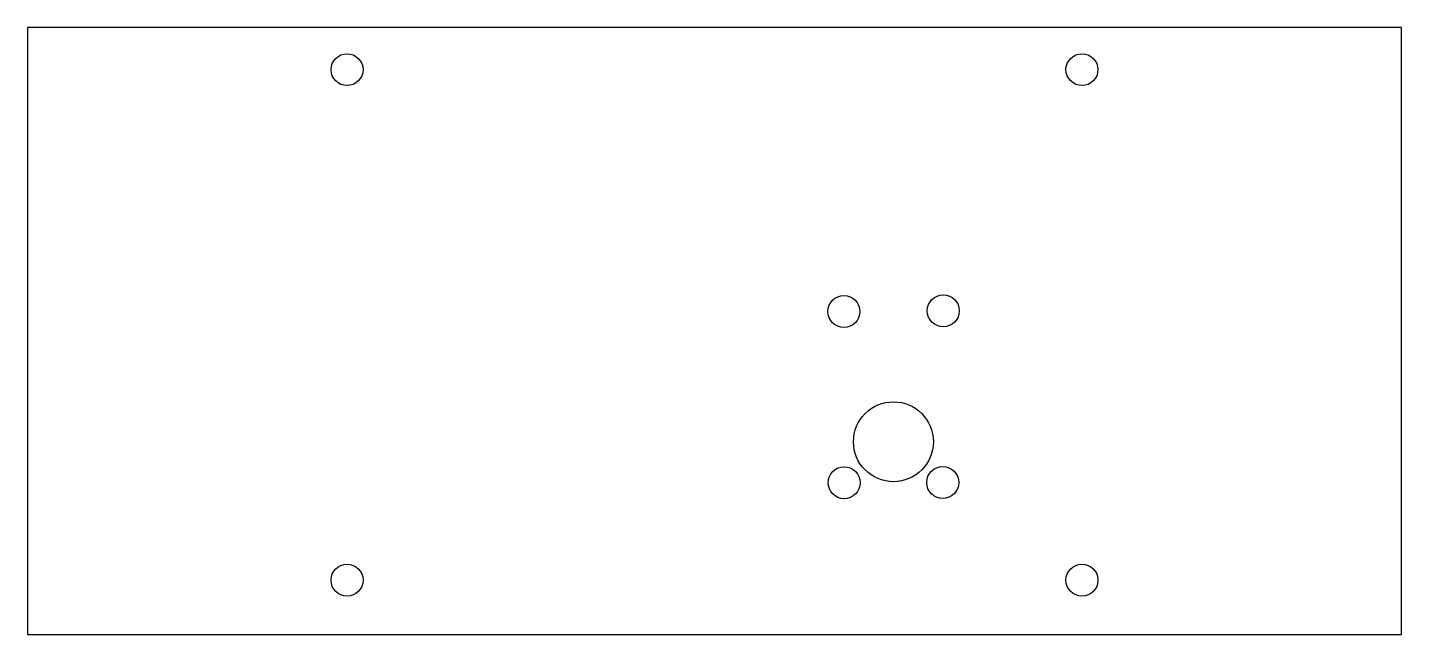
# Model space of a CAD drawing. Header units: millimetres. Extents: x -108 to 107, y 24 to 119.
import ezdxf

# ---------------------------------------------------------------- set-up
doc = ezdxf.new("R2010")
doc.units = ezdxf.units.MM
doc.layers.get('0').update_dxf_attribs({"linetype": 'CONTINUOUS'})

msp = doc.modelspace()

# ---------------------------------------------------------------- linework, layer by layer
msp.add_lwpolyline([(107.27, 24.49), (107.27, 119.49), (-107.73, 119.49), (-107.73, 24.49)], close=True)
for centre, radius in [((-57.73, 112.89), 2.5), ((57.27, 112.89), 2.5), ((20.02, 75.05), 2.5), ((35.57, 75.14), 2.5), ((27.77, 54.66), 6.25), ((20.05, 48.25), 2.5), ((35.48, 48.28), 2.5), ((-57.73, 33), 2.5), ((57.27, 33), 2.5)]:
    msp.add_circle(centre, radius)

doc.saveas('drawing.dxf')
